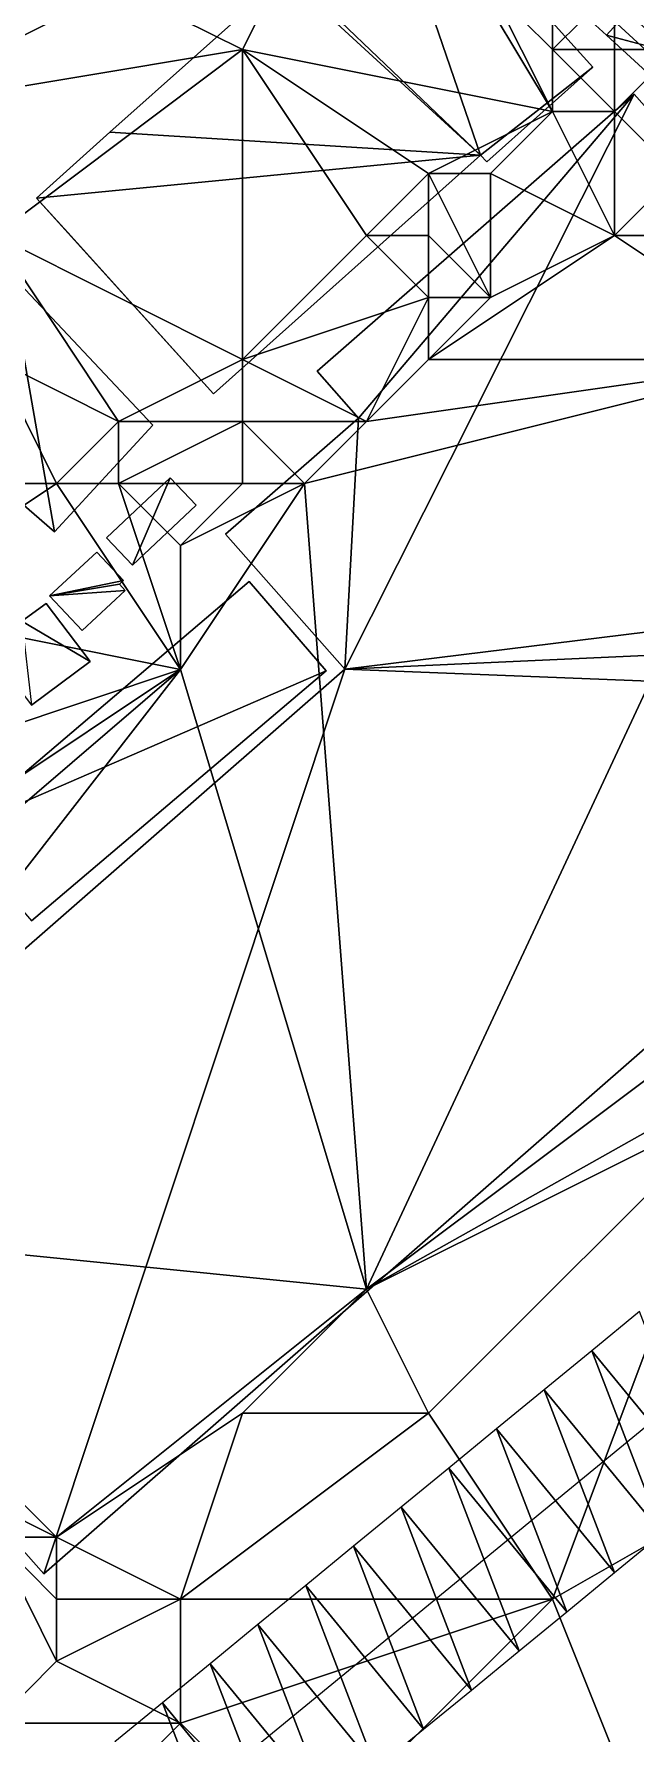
# Model space of a CAD drawing. Header units: metres. Extents: x -1103 to 901, y -902 to 905.
# Drawn here: x -786.7 to -767.3, y -72.3 to -17.5 of the extents above; entities that cross this region are included whole.
import ezdxf

# ---------------------------------------------------------------- set-up
doc = ezdxf.new("R2010")
doc.units = ezdxf.units.M
for name, color, linetype in [('OSM_BUILDING_FOOTPRINTS', 7, 'CONTINUOUS'), ('OSM_BUILDING_ROOFS', 1, 'CONTINUOUS'), ('OSM_BUILDING_WALLS', 8, 'CONTINUOUS'), ('OSM_PATH_AXES', 30, 'CONTINUOUS'), ('OSM_PATH_SURFACE', 30, 'CONTINUOUS'), ('OSM_ROAD_AXES', 2, 'CONTINUOUS'), ('OSM_ROAD_SURFACE', 9, 'CONTINUOUS'), ('OSM_TERRAIN', 3, 'CONTINUOUS')]:
    doc.layers.add(name, color=color, linetype=linetype)

msp = doc.modelspace()

# ---------------------------------------------------------------- linework, layer by layer
at = {"layer": 'OSM_BUILDING_FOOTPRINTS'}
for points in [[(-785.643, -23.904, 16.122), (-786.649, -22.787, 16.122), (-784.283, -20.664, 16.122), (-778.624, -15.621, 16.122), (-780.149, -13.929, 16.122), (-776.126, -10.335, 16.122), (-768.697, -18.563, 16.122), (-772.124, -21.615, 16.122), (-772.323, -21.405, 16.122), (-780.945, -29.102, 16.122), (-785.643, -23.904, 16.122)], [(-796.751, -55.511, 17.335), (-776.7, -37.993, 17.335), (-780.558, -33.636, 17.335), (-776.258, -29.887, 17.335), (-777.596, -28.372, 17.335), (-767.371, -19.436, 17.335), (-753.487, -35.129, 17.335), (-755.676, -37.031, 17.335), (-754.04, -38.878, 17.335), (-786.416, -67.178, 17.335), (-796.751, -55.511, 17.335)], [(-790.263, -29.92, 16.637), (-787.533, -25.187, 16.637), (-782.901, -30.119, 16.637), (-786.074, -33.559, 16.637), (-790.263, -29.92, 16.637)], [(-784.394, -33.747, 17.844), (-782.338, -31.811, 17.844), (-781.497, -32.696, 17.844), (-783.553, -34.631, 17.844), (-784.394, -33.747, 17.844)], [(-790.009, -32.63, 17.906), (-791.634, -33.835, 17.906), (-788.074, -38.546, 17.906), (-787.566, -38.159, 17.906), (-786.814, -39.155, 17.906), (-784.924, -37.739, 17.906), (-786.339, -35.87, 17.906), (-787.124, -36.445, 17.906), (-790.009, -32.63, 17.906)], [(-783.786, -35.45, 18.032), (-783.973, -35.251, 18.032), (-783.841, -35.129, 18.032), (-784.703, -34.211, 18.032), (-786.228, -35.627, 18.032), (-785.178, -36.744, 18.032), (-783.786, -35.45, 18.032)], [(-789.29, -43.235, 18.768), (-786.814, -46.111, 18.768), (-777.308, -38.049, 18.768), (-779.784, -35.162, 18.768), (-789.29, -43.235, 18.768)]]:
    msp.add_polyline3d(points, close=True, dxfattribs=at)
at = {"layer": 'OSM_BUILDING_ROOFS'}
for points in [[(-772.323, -21.405, 34.122), (-776.126, -10.335, 34.122), (-780.149, -13.929, 34.122)], [(-772.323, -21.405, 34.122), (-768.697, -18.563, 34.122), (-776.126, -10.335, 34.122)], [(-772.323, -21.405, 34.122), (-780.149, -13.929, 34.122), (-778.624, -15.621, 34.122)], [(-772.323, -21.405, 34.122), (-778.624, -15.621, 34.122), (-784.283, -20.664, 34.122)], [(-772.323, -21.405, 34.122), (-772.124, -21.615, 34.122), (-768.697, -18.563, 34.122)], [(-767.371, -19.436, 35.335), (-777.596, -28.372, 35.335), (-776.258, -29.887, 35.335)], [(-776.7, -37.993, 35.335), (-753.487, -35.129, 35.335), (-767.371, -19.436, 35.335)], [(-776.258, -29.887, 35.335), (-776.7, -37.993, 35.335), (-767.371, -19.436, 35.335)], [(-772.323, -21.405, 34.122), (-784.283, -20.664, 34.122), (-786.649, -22.787, 34.122)], [(-786.649, -22.787, 34.122), (-780.945, -29.102, 34.122), (-772.323, -21.405, 34.122)], [(-786.649, -22.787, 34.122), (-785.643, -23.904, 34.122), (-780.945, -29.102, 34.122)], [(-787.533, -25.187, 28.237), (-790.263, -29.92, 28.237), (-786.074, -33.559, 28.237)], [(-787.533, -25.187, 28.237), (-786.074, -33.559, 28.237), (-782.901, -30.119, 28.237)], [(-776.258, -29.887, 35.335), (-780.558, -33.636, 35.335), (-776.7, -37.993, 35.335)], [(-782.338, -31.811, 27.844), (-784.394, -33.747, 27.844), (-783.553, -34.631, 27.844)], [(-782.338, -31.811, 27.844), (-783.553, -34.631, 27.844), (-781.497, -32.696, 27.844)], [(-786.228, -35.627, 28.032), (-783.841, -35.129, 28.032), (-784.703, -34.211, 28.032)], [(-777.308, -38.049, 28.768), (-779.784, -35.162, 28.768), (-789.29, -43.235, 28.768)], [(-786.228, -35.627, 28.032), (-783.973, -35.251, 28.032), (-783.841, -35.129, 28.032)], [(-786.228, -35.627, 28.032), (-783.786, -35.45, 28.032), (-783.973, -35.251, 28.032)], [(-786.228, -35.627, 28.032), (-785.178, -36.744, 28.032), (-783.786, -35.45, 28.032)], [(-776.7, -37.993, 35.335), (-755.676, -37.031, 35.335), (-753.487, -35.129, 35.335)], [(-787.124, -36.445, 27.906), (-784.924, -37.739, 27.906), (-786.339, -35.87, 27.906)], [(-787.124, -36.445, 27.906), (-786.814, -39.155, 27.906), (-784.924, -37.739, 27.906)], [(-776.7, -37.993, 35.335), (-754.04, -38.878, 35.335), (-755.676, -37.031, 35.335)], [(-776.7, -37.993, 35.335), (-796.751, -55.511, 35.335), (-786.416, -67.178, 35.335)], [(-777.308, -38.049, 28.768), (-789.29, -43.235, 28.768), (-786.814, -46.111, 28.768)], [(-776.7, -37.993, 35.335), (-786.416, -67.178, 35.335), (-754.04, -38.878, 35.335)]]:
    msp.add_3dface(points, dxfattribs=at)
at = {"layer": 'OSM_BUILDING_WALLS'}
for points in [[(-768.697, -18.563, 16.122), (-776.126, -10.335, 16.122), (-776.126, -10.335, 34.122)], [(-768.697, -18.563, 16.122), (-776.126, -10.335, 34.122), (-768.697, -18.563, 34.122)], [(-778.624, -15.621, 16.122), (-784.283, -20.664, 16.122), (-784.283, -20.664, 34.122)], [(-778.624, -15.621, 16.122), (-784.283, -20.664, 34.122), (-778.624, -15.621, 34.122)], [(-772.124, -21.615, 16.122), (-768.697, -18.563, 16.122), (-768.697, -18.563, 34.122)], [(-772.124, -21.615, 16.122), (-768.697, -18.563, 34.122), (-772.124, -21.615, 34.122)], [(-767.371, -19.436, 17.335), (-777.596, -28.372, 17.335), (-777.596, -28.372, 35.335)], [(-767.371, -19.436, 17.335), (-777.596, -28.372, 35.335), (-767.371, -19.436, 35.335)], [(-753.487, -35.129, 17.335), (-767.371, -19.436, 17.335), (-767.371, -19.436, 35.335)], [(-753.487, -35.129, 17.335), (-767.371, -19.436, 35.335), (-753.487, -35.129, 35.335)], [(-784.283, -20.664, 16.122), (-786.649, -22.787, 16.122), (-786.649, -22.787, 34.122)], [(-784.283, -20.664, 16.122), (-786.649, -22.787, 34.122), (-784.283, -20.664, 34.122)], [(-780.945, -29.102, 16.122), (-772.323, -21.405, 16.122), (-772.323, -21.405, 34.122)], [(-780.945, -29.102, 16.122), (-772.323, -21.405, 34.122), (-780.945, -29.102, 34.122)], [(-772.323, -21.405, 16.122), (-772.124, -21.615, 16.122), (-772.124, -21.615, 34.122)], [(-772.323, -21.405, 16.122), (-772.124, -21.615, 34.122), (-772.323, -21.405, 34.122)], [(-786.649, -22.787, 16.122), (-785.643, -23.904, 16.122), (-785.643, -23.904, 34.122)], [(-786.649, -22.787, 16.122), (-785.643, -23.904, 34.122), (-786.649, -22.787, 34.122)], [(-785.643, -23.904, 16.122), (-780.945, -29.102, 16.122), (-780.945, -29.102, 34.122)], [(-785.643, -23.904, 16.122), (-780.945, -29.102, 34.122), (-785.643, -23.904, 34.122)], [(-782.901, -30.119, 16.637), (-787.533, -25.187, 16.637), (-787.533, -25.187, 28.237)], [(-782.901, -30.119, 16.637), (-787.533, -25.187, 28.237), (-782.901, -30.119, 28.237)], [(-777.596, -28.372, 17.335), (-776.258, -29.887, 17.335), (-776.258, -29.887, 35.335)], [(-777.596, -28.372, 17.335), (-776.258, -29.887, 35.335), (-777.596, -28.372, 35.335)], [(-790.263, -29.92, 16.637), (-786.074, -33.559, 16.637), (-786.074, -33.559, 28.237)], [(-790.263, -29.92, 16.637), (-786.074, -33.559, 28.237), (-790.263, -29.92, 28.237)], [(-786.074, -33.559, 16.637), (-782.901, -30.119, 16.637), (-782.901, -30.119, 28.237)], [(-786.074, -33.559, 16.637), (-782.901, -30.119, 28.237), (-786.074, -33.559, 28.237)], [(-776.258, -29.887, 17.335), (-780.558, -33.636, 17.335), (-780.558, -33.636, 35.335)], [(-776.258, -29.887, 17.335), (-780.558, -33.636, 35.335), (-776.258, -29.887, 35.335)], [(-782.338, -31.811, 17.844), (-784.394, -33.747, 17.844), (-784.394, -33.747, 27.844)], [(-782.338, -31.811, 17.844), (-784.394, -33.747, 27.844), (-782.338, -31.811, 27.844)], [(-781.497, -32.696, 17.844), (-782.338, -31.811, 17.844), (-782.338, -31.811, 27.844)], [(-781.497, -32.696, 17.844), (-782.338, -31.811, 27.844), (-781.497, -32.696, 27.844)], [(-783.553, -34.631, 17.844), (-781.497, -32.696, 17.844), (-781.497, -32.696, 27.844)], [(-783.553, -34.631, 17.844), (-781.497, -32.696, 27.844), (-783.553, -34.631, 27.844)], [(-784.394, -33.747, 17.844), (-783.553, -34.631, 17.844), (-783.553, -34.631, 27.844)], [(-784.394, -33.747, 17.844), (-783.553, -34.631, 27.844), (-784.394, -33.747, 27.844)], [(-780.558, -33.636, 17.335), (-776.7, -37.993, 17.335), (-776.7, -37.993, 35.335)], [(-780.558, -33.636, 17.335), (-776.7, -37.993, 35.335), (-780.558, -33.636, 35.335)], [(-784.703, -34.211, 18.032), (-786.228, -35.627, 18.032), (-786.228, -35.627, 28.032)], [(-784.703, -34.211, 18.032), (-786.228, -35.627, 28.032), (-784.703, -34.211, 28.032)], [(-783.841, -35.129, 18.032), (-784.703, -34.211, 18.032), (-784.703, -34.211, 28.032)], [(-783.841, -35.129, 18.032), (-784.703, -34.211, 28.032), (-783.841, -35.129, 28.032)], [(-779.784, -35.162, 18.768), (-789.29, -43.235, 18.768), (-789.29, -43.235, 28.768)], [(-779.784, -35.162, 18.768), (-789.29, -43.235, 28.768), (-779.784, -35.162, 28.768)], [(-786.228, -35.627, 18.032), (-785.178, -36.744, 18.032), (-785.178, -36.744, 28.032)], [(-786.228, -35.627, 18.032), (-785.178, -36.744, 28.032), (-786.228, -35.627, 28.032)], [(-785.178, -36.744, 18.032), (-783.786, -35.45, 18.032), (-783.786, -35.45, 28.032)], [(-785.178, -36.744, 18.032), (-783.786, -35.45, 28.032), (-785.178, -36.744, 28.032)], [(-783.973, -35.251, 18.032), (-783.841, -35.129, 18.032), (-783.841, -35.129, 28.032)], [(-783.973, -35.251, 18.032), (-783.841, -35.129, 28.032), (-783.973, -35.251, 28.032)], [(-783.786, -35.45, 18.032), (-783.973, -35.251, 18.032), (-783.973, -35.251, 28.032)], [(-783.786, -35.45, 18.032), (-783.973, -35.251, 28.032), (-783.786, -35.45, 28.032)], [(-777.308, -38.049, 18.768), (-779.784, -35.162, 18.768), (-779.784, -35.162, 28.768)], [(-777.308, -38.049, 18.768), (-779.784, -35.162, 28.768), (-777.308, -38.049, 28.768)], [(-786.339, -35.87, 17.906), (-787.124, -36.445, 17.906), (-787.124, -36.445, 27.906)], [(-786.339, -35.87, 17.906), (-787.124, -36.445, 27.906), (-786.339, -35.87, 27.906)], [(-784.924, -37.739, 17.906), (-786.339, -35.87, 17.906), (-786.339, -35.87, 27.906)], [(-784.924, -37.739, 17.906), (-786.339, -35.87, 27.906), (-784.924, -37.739, 27.906)], [(-786.814, -39.155, 17.906), (-784.924, -37.739, 17.906), (-784.924, -37.739, 27.906)], [(-786.814, -39.155, 17.906), (-784.924, -37.739, 27.906), (-786.814, -39.155, 27.906)], [(-776.7, -37.993, 17.335), (-796.751, -55.511, 17.335), (-796.751, -55.511, 35.335)], [(-776.7, -37.993, 17.335), (-796.751, -55.511, 35.335), (-776.7, -37.993, 35.335)], [(-786.814, -46.111, 18.768), (-777.308, -38.049, 18.768), (-777.308, -38.049, 28.768)], [(-786.814, -46.111, 18.768), (-777.308, -38.049, 28.768), (-786.814, -46.111, 28.768)], [(-786.416, -67.178, 17.335), (-754.04, -38.878, 17.335), (-754.04, -38.878, 35.335)], [(-786.416, -67.178, 17.335), (-754.04, -38.878, 35.335), (-786.416, -67.178, 35.335)], [(-796.751, -55.511, 17.335), (-786.416, -67.178, 17.335), (-786.416, -67.178, 35.335)], [(-796.751, -55.511, 17.335), (-786.416, -67.178, 35.335), (-796.751, -55.511, 35.335)]]:
    msp.add_3dface(points, dxfattribs=at)
at = {"layer": 'OSM_PATH_AXES'}
msp.add_polyline3d([(-728.539, -50.766, 21.259), (-740.676, -40.835, 20.932), (-757.997, -26.259, 19.966), (-782.095, -4.164, 17.696), (-794.287, 10.268, 16.676), (-809.84, 21.703, 16.404), (-816.87, 26.801, 17.225), (-830.411, 35.039, 17.679), (-843.665, 43.046, 18.705), (-863.429, 54.58, 19.599), (-875.942, 62.62, 19.948), (-888.4, 68.503, 20.089), (-919.505, 82.547, 19.404), (-935.898, 91.317, 19.055), (-958.05, 105.317, 18.452), (-980.876, 119.738, 18.084)], dxfattribs=at)
at = {"layer": 'OSM_PATH_SURFACE'}
for points in [[(-767.582, -16.793, 18.73), (-769.675, -16.23, 18.889), (-768.258, -17.53, 19.055)], [(-766.164, -18.092, 18.722), (-767.582, -16.793, 18.73), (-768.258, -17.53, 19.055)], [(-766.164, -18.092, 18.722), (-768.258, -17.53, 19.055), (-766.84, -18.83, 19.016)]]:
    msp.add_3dface(points, dxfattribs=at)
at = {"layer": 'OSM_ROAD_AXES'}
msp.add_polyline3d([(-361.459, 281.704, 11.575), (-475.743, 185.059, 13.242), (-568.428, 108.563, 15.081), (-658.459, 30.519, 14.781), (-712.633, -16.991, 17.947), (-735.857, -37.053, 19.852), (-738.543, -38.988, 20.274), (-740.676, -40.835, 20.932), (-812.988, -100.179, 24.888), (-836.908, -123.458, 22.18), (-868.952, -154.745, 17.428), (-897.758, -186.208, 15.969), (-899.913, -187.933, 15.965)], dxfattribs=at)
at = {"layer": 'OSM_ROAD_SURFACE'}
for points in [[(-767.196, -58.718, 21.482), (-768.735, -59.981, 21.577), (-764.928, -64.619, 21.554)], [(-768.735, -59.981, 21.577), (-770.273, -61.243, 21.672), (-766.467, -65.881, 21.637)], [(-768.735, -59.981, 21.577), (-766.467, -65.881, 21.637), (-764.928, -64.619, 21.554)], [(-770.273, -61.243, 21.672), (-771.812, -62.506, 21.767), (-768.006, -67.144, 21.711)], [(-770.273, -61.243, 21.672), (-768.006, -67.144, 21.711), (-766.467, -65.881, 21.637)], [(-771.812, -62.506, 21.767), (-773.35, -63.768, 21.86), (-769.544, -68.407, 21.781)], [(-771.812, -62.506, 21.767), (-769.544, -68.407, 21.781), (-768.006, -67.144, 21.711)], [(-773.35, -63.768, 21.86), (-774.889, -65.031, 21.949), (-771.083, -69.669, 21.89)], [(-773.35, -63.768, 21.86), (-771.083, -69.669, 21.89), (-769.544, -68.407, 21.781)], [(-774.889, -65.031, 21.949), (-776.428, -66.294, 22.038), (-772.621, -70.932, 22.005)], [(-774.889, -65.031, 21.949), (-772.621, -70.932, 22.005), (-771.083, -69.669, 21.89)], [(-776.428, -66.294, 22.038), (-777.966, -67.556, 22.126), (-774.16, -72.194, 22.12)], [(-776.428, -66.294, 22.038), (-774.16, -72.194, 22.12), (-772.621, -70.932, 22.005)], [(-777.966, -67.556, 22.126), (-779.505, -68.819, 22.207), (-775.698, -73.457, 22.224)], [(-777.966, -67.556, 22.126), (-775.698, -73.457, 22.224), (-774.16, -72.194, 22.12)], [(-779.505, -68.819, 22.207), (-781.043, -70.082, 22.283), (-777.237, -74.72, 22.327)], [(-779.505, -68.819, 22.207), (-777.237, -74.72, 22.327), (-775.698, -73.457, 22.224)], [(-781.043, -70.082, 22.283), (-782.582, -71.344, 22.331), (-778.776, -75.982, 22.441)], [(-781.043, -70.082, 22.283), (-778.776, -75.982, 22.441), (-777.237, -74.72, 22.327)], [(-782.582, -71.344, 22.331), (-784.12, -72.607, 22.577), (-780.314, -77.245, 22.602)], [(-782.582, -71.344, 22.331), (-780.314, -77.245, 22.602), (-778.776, -75.982, 22.441)]]:
    msp.add_3dface(points, dxfattribs=at)
at = {"layer": 'OSM_TERRAIN'}
for points in [[(-780, -18, 18.581), (-776, -10, 18.188), (-784, -16, 17.757)], [(-780, -18, 18.581), (-770, -20, 18.668), (-776, -10, 18.188)], [(-770, -20, 18.668), (-772, -16, 18.655), (-776, -10, 18.188)], [(-768, -16, 18.509), (-766, -18, 18.581), (-766, -12, 18.44)], [(-792, -20, 18.367), (-784, -16, 17.757), (-790, -14, 17.656)], [(-780, -18, 18.581), (-784, -16, 17.757), (-792, -20, 18.367)], [(-770, -20, 18.668), (-770, -18, 18.804), (-772, -16, 18.655)], [(-770, -18, 18.804), (-770, -16, 18.877), (-772, -16, 18.655)], [(-770, -18, 18.804), (-768, -18, 19.181), (-768, -16, 18.509)], [(-770, -18, 18.804), (-768, -16, 18.509), (-770, -16, 18.877)], [(-768, -18, 19.181), (-766, -18, 18.581), (-768, -16, 18.509)], [(-788, -24, 18.538), (-780, -18, 18.581), (-792, -20, 18.367)], [(-788, -24, 18.538), (-780, -28, 18.581), (-780, -18, 18.581)], [(-780, -28, 18.581), (-776, -24, 18.581), (-780, -18, 18.581)], [(-776, -24, 18.581), (-774, -22, 18.581), (-780, -18, 18.581)], [(-774, -22, 18.581), (-770, -20, 18.668), (-780, -18, 18.581)], [(-770, -20, 18.668), (-768, -20, 19.428), (-770, -18, 18.804)], [(-768, -20, 19.428), (-768, -18, 19.181), (-770, -18, 18.804)], [(-766, -22, 20.419), (-766, -18, 18.581), (-768, -20, 19.428)], [(-768, -20, 19.428), (-766, -18, 18.581), (-768, -18, 19.181)], [(-774, -22, 18.581), (-772, -22, 18.764), (-770, -20, 18.668)], [(-772, -22, 18.764), (-768, -24, 20.968), (-770, -20, 18.668)], [(-768, -24, 20.968), (-768, -20, 19.428), (-770, -20, 18.668)], [(-768, -24, 20.968), (-766, -22, 20.419), (-768, -20, 19.428)], [(-776, -24, 18.581), (-774, -24, 18.98), (-774, -22, 18.581)], [(-774, -24, 18.98), (-772, -26, 20.755), (-774, -22, 18.581)], [(-772, -26, 20.755), (-772, -22, 18.764), (-774, -22, 18.581)], [(-772, -26, 20.755), (-768, -24, 20.968), (-772, -22, 18.764)], [(-768, -24, 20.968), (-764, -24, 20.563), (-766, -22, 20.419)], [(-788, -28, 18.876), (-784, -30, 19.171), (-788, -24, 18.538)], [(-784, -30, 19.171), (-780, -28, 18.581), (-788, -24, 18.538)], [(-780, -28, 18.581), (-774, -26, 19.96), (-776, -24, 18.581)], [(-774, -26, 19.96), (-774, -24, 18.98), (-776, -24, 18.581)], [(-774, -28, 20.85), (-768, -24, 20.968), (-772, -26, 20.755)], [(-774, -28, 20.85), (-762, -28, 20.968), (-768, -24, 20.968)], [(-774, -26, 19.96), (-772, -26, 20.755), (-774, -24, 18.98)], [(-768, -24, 20.968), (-762, -28, 20.968), (-764, -24, 20.563)], [(-776, -30, 20.946), (-774, -26, 19.96), (-780, -28, 18.581)], [(-776, -30, 20.946), (-774, -28, 20.85), (-774, -26, 19.96)], [(-774, -28, 20.85), (-772, -26, 20.755), (-774, -26, 19.96)], [(-790, -32, 19.897), (-786, -32, 19.651), (-788, -28, 18.876)], [(-786, -32, 19.651), (-784, -30, 19.171), (-788, -28, 18.876)], [(-780, -30, 19.077), (-780, -28, 18.581), (-784, -30, 19.171)], [(-780, -30, 19.077), (-776, -30, 20.946), (-780, -28, 18.581)], [(-776, -58, 20.968), (-762, -28, 20.968), (-778, -32, 20.968)], [(-778, -32, 20.968), (-762, -28, 20.968), (-776, -30, 20.946)], [(-776, -58, 20.968), (-752, -40, 20.84), (-762, -28, 20.968)], [(-776, -30, 20.946), (-762, -28, 20.968), (-774, -28, 20.85)], [(-786, -32, 19.651), (-784, -32, 19.821), (-784, -30, 19.171)], [(-784, -32, 19.821), (-780, -32, 20.238), (-780, -30, 19.077)], [(-784, -32, 19.821), (-780, -30, 19.077), (-784, -30, 19.171)], [(-780, -32, 20.238), (-778, -32, 20.968), (-780, -30, 19.077)], [(-778, -32, 20.968), (-776, -30, 20.946), (-780, -30, 19.077)], [(-782, -38, 20.847), (-786, -32, 19.651), (-792, -36, 20.022)], [(-792, -36, 20.022), (-786, -32, 19.651), (-790, -32, 19.897)], [(-782, -38, 20.847), (-784, -32, 19.821), (-786, -32, 19.651)], [(-782, -38, 20.847), (-782, -34, 20.705), (-784, -32, 19.821)], [(-782, -34, 20.705), (-780, -32, 20.238), (-784, -32, 19.821)], [(-782, -38, 20.847), (-776, -58, 20.968), (-778, -32, 20.968)], [(-782, -38, 20.847), (-778, -32, 20.968), (-782, -34, 20.705)], [(-782, -34, 20.705), (-778, -32, 20.968), (-780, -32, 20.238)], [(-788, -40, 20.674), (-782, -38, 20.847), (-792, -36, 20.022)], [(-796, -56, 20.968), (-776, -58, 20.968), (-782, -38, 20.847)], [(-796, -56, 20.968), (-782, -38, 20.847), (-796, -50, 21.778)], [(-796, -50, 21.778), (-782, -38, 20.847), (-794, -46, 21.275)], [(-782, -38, 20.847), (-788, -40, 20.674), (-794, -46, 21.275)], [(-764, -52, 21.145), (-744, -40, 20.936), (-776, -58, 20.968)], [(-776, -58, 20.968), (-744, -40, 20.936), (-752, -40, 20.84)], [(-774, -62, 21.801), (-764, -52, 21.145), (-776, -58, 20.968)], [(-774, -62, 21.801), (-770, -68, 21.758), (-764, -52, 21.145)], [(-770, -68, 21.758), (-756, -60, 21.092), (-764, -52, 21.145)], [(-790, -64, 21.234), (-786, -66, 20.968), (-796, -56, 20.968)], [(-796, -56, 20.968), (-786, -66, 20.968), (-776, -58, 20.968)], [(-780, -62, 21.065), (-776, -58, 20.968), (-786, -66, 20.968)], [(-780, -62, 21.065), (-774, -62, 21.801), (-776, -58, 20.968)], [(-766, -78, 21.472), (-756, -60, 21.092), (-770, -68, 21.758)], [(-782, -68, 22.251), (-780, -62, 21.065), (-786, -66, 20.968)], [(-782, -68, 22.251), (-774, -62, 21.801), (-780, -62, 21.065)], [(-782, -68, 22.251), (-770, -68, 21.758), (-774, -62, 21.801)], [(-790, -64, 21.234), (-788, -66, 21.151), (-786, -66, 20.968)], [(-788, -72, 22.973), (-786, -70, 22.246), (-788, -66, 21.151)], [(-786, -70, 22.246), (-786, -68, 21.368), (-788, -66, 21.151)], [(-788, -66, 21.151), (-786, -68, 21.368), (-786, -66, 20.968)], [(-786, -68, 21.368), (-782, -68, 22.251), (-786, -66, 20.968)], [(-782, -72, 22.291), (-782, -68, 22.251), (-786, -70, 22.246)], [(-786, -70, 22.246), (-782, -68, 22.251), (-786, -68, 21.368)], [(-778, -76, 22.357), (-770, -68, 21.758), (-782, -72, 22.291)], [(-782, -72, 22.291), (-770, -68, 21.758), (-782, -68, 22.251)], [(-778, -76, 22.357), (-766, -78, 21.472), (-770, -68, 21.758)], [(-788, -72, 22.973), (-782, -72, 22.291), (-786, -70, 22.246)], [(-788, -78, 22.926), (-782, -72, 22.291), (-788, -72, 22.973)], [(-788, -78, 22.926), (-778, -76, 22.357), (-782, -72, 22.291)]]:
    msp.add_3dface(points, dxfattribs=at)

doc.saveas('drawing.dxf')
